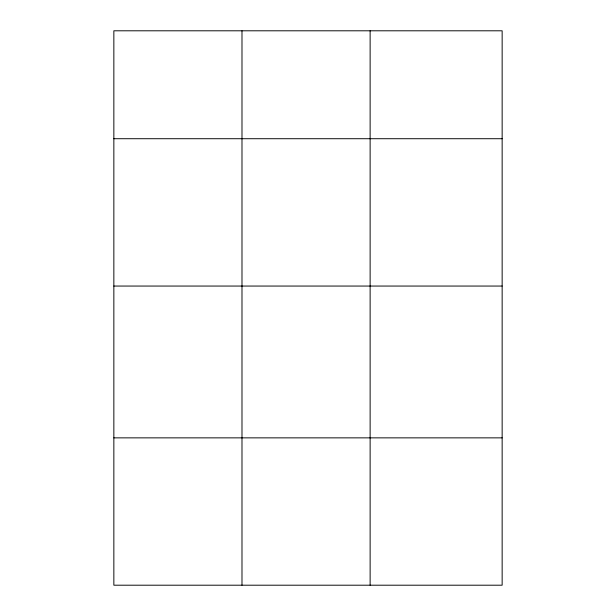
<?xml version="1.0" encoding="UTF-8"?>
<svg xmlns="http://www.w3.org/2000/svg" width="616" height="616" viewBox="0 0 616 616"><rect width="100%" height="100%" fill="white"/><g stroke="black" fill="none" stroke-linecap="round" stroke-linejoin="round"><path stroke-width="0.92" d="M502.148 286.055L502.148 30.8L113.852 30.8L113.852 585.2L502.148 585.2L502.148 286.055L113.852 286.055M113.852 138.716L502.148 138.716M113.852 437.861L502.148 437.861M370.124 30.8L370.124 585.2M241.988 30.8L241.988 585.2"/></g></svg>
